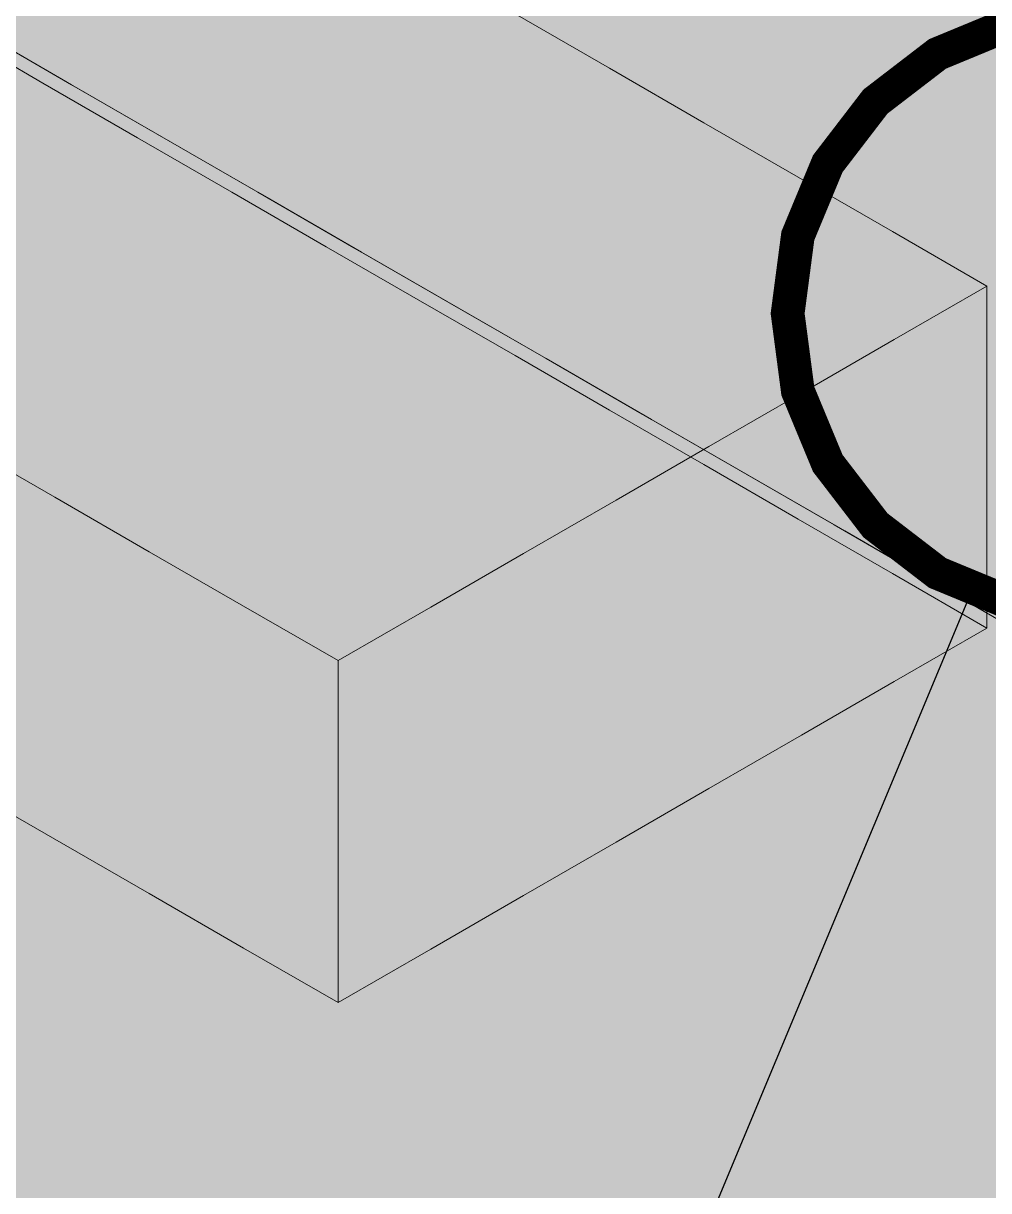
# Model space of a CAD drawing. Header units: metres. Extents: x 349021 to 349543, y 9281040 to 9281959.
# Drawn here: x 349202.9874 to 349203.1162, y 9281042.4316 to 9281042.5874 of the extents above; entities that cross this region are included whole.
import ezdxf

# ---------------------------------------------------------------- set-up
doc = ezdxf.new("R2010")
doc.units = ezdxf.units.M
doc.header["$LTSCALE"] = 0.25
doc.layers.add('ISO-3D', color=7, linetype='CONTINUOUS', lineweight=13)
doc.layers.add('ISO-3D-ARISTAS', color=250, linetype='CONTINUOUS', lineweight=13)
doc.layers.add('LLAMADAS-NUM', color=30, linetype='CONTINUOUS', lineweight=25, true_color=0xc05014)

msp = doc.modelspace()

# ---------------------------------------------------------------- linework, layer by layer
at = {"layer": 'ISO-3D', "true_color": 0x8e8d88}
for points in [[(349202.99302, 9281042.59362), (349203.00584, 9281042.58622), (349202.99302, 9281042.60759), (349203.00584, 9281042.60019)], [(349203.01866, 9281042.59279), (349203.03148, 9281042.58539), (349203.01866, 9281042.60675), (349203.03148, 9281042.59935)], [(349203.0443, 9281042.59195), (349203.05712, 9281042.58455), (349203.0443, 9281042.60592), (349203.05712, 9281042.59852)], [(349203.06994, 9281042.59111), (349203.08276, 9281042.58371), (349203.06994, 9281042.60508), (349203.08276, 9281042.59768)], [(349203.02779, 9281042.59182), (349203.04038, 9281042.58455), (349203.02779, 9281042.60323), (349203.04038, 9281042.59596)], [(349203.09558, 9281042.59028), (349203.1084, 9281042.58288), (349203.09558, 9281042.60424), (349203.1084, 9281042.59684)], [(349202.98999, 9281042.59081), (349203.00259, 9281042.58354), (349202.98999, 9281042.60223), (349203.00259, 9281042.59495)], [(349202.9802, 9281042.58706), (349202.99302, 9281042.57966), (349202.9802, 9281042.60103), (349202.99302, 9281042.59362)], [(349203.00584, 9281042.58622), (349203.01866, 9281042.57882), (349203.00584, 9281042.60019), (349203.01866, 9281042.59279)], [(349203.01519, 9281042.58768), (349203.02779, 9281042.58041), (349203.01519, 9281042.59909), (349203.02779, 9281042.59182)], [(349203.03148, 9281042.58539), (349203.0443, 9281042.57798), (349203.03148, 9281042.59935), (349203.0443, 9281042.59195)], [(349202.9774, 9281042.58667), (349202.98999, 9281042.5794), (349202.9774, 9281042.59809), (349202.98999, 9281042.59081)], [(349203.05712, 9281042.58455), (349203.06994, 9281042.57715), (349203.05712, 9281042.59852), (349203.06994, 9281042.59111)], [(349203.08276, 9281042.58371), (349203.09558, 9281042.57631), (349203.08276, 9281042.59768), (349203.09558, 9281042.59028)], [(349203.04038, 9281042.58455), (349203.05298, 9281042.57728), (349203.04038, 9281042.59596), (349203.05298, 9281042.58869)], [(349203.1084, 9281042.58288), (349203.12122, 9281042.57547), (349203.1084, 9281042.59684), (349203.12122, 9281042.58944)], [(349203.00259, 9281042.58354), (349203.01519, 9281042.57627), (349203.00259, 9281042.59495), (349203.01519, 9281042.58768)], [(349202.99302, 9281042.57966), (349203.00584, 9281042.57226), (349202.99302, 9281042.59362), (349203.00584, 9281042.58622)], [(349203.01866, 9281042.57882), (349203.03148, 9281042.57142), (349203.01866, 9281042.59279), (349203.03148, 9281042.58539)], [(349202.98999, 9281042.5794), (349203.00259, 9281042.57213), (349202.98999, 9281042.59081), (349203.00259, 9281042.58354)], [(349203.02779, 9281042.58041), (349203.04038, 9281042.57314), (349203.02779, 9281042.59182), (349203.04038, 9281042.58455)], [(349203.0443, 9281042.57798), (349203.05712, 9281042.57058), (349203.0443, 9281042.59195), (349203.05712, 9281042.58455)], [(349203.06994, 9281042.57715), (349203.08276, 9281042.56975), (349203.06994, 9281042.59111), (349203.08276, 9281042.58371)], [(349203.09558, 9281042.57631), (349203.1084, 9281042.56891), (349203.09558, 9281042.59028), (349203.1084, 9281042.58288)], [(349203.01519, 9281042.57627), (349203.02779, 9281042.569), (349203.01519, 9281042.58768), (349203.02779, 9281042.58041)], [(349203.05298, 9281042.57728), (349203.06558, 9281042.57), (349203.05298, 9281042.58869), (349203.06558, 9281042.58142)], [(349203.00584, 9281042.57226), (349203.01866, 9281042.56485), (349203.00584, 9281042.58622), (349203.01866, 9281042.57882)], [(349203.03148, 9281042.57142), (349203.0443, 9281042.56402), (349203.03148, 9281042.58539), (349203.0443, 9281042.57798)], [(349203.04038, 9281042.57314), (349203.05298, 9281042.56586), (349203.04038, 9281042.58455), (349203.05298, 9281042.57728)], [(349203.05712, 9281042.57058), (349203.06994, 9281042.56318), (349203.05712, 9281042.58455), (349203.06994, 9281042.57715)], [(349203.00259, 9281042.57213), (349203.01519, 9281042.56486), (349203.00259, 9281042.58354), (349203.01519, 9281042.57627)], [(349203.08276, 9281042.56975), (349203.09558, 9281042.56234), (349203.08276, 9281042.58371), (349203.09558, 9281042.57631)], [(349203.06558, 9281042.57), (349203.07817, 9281042.56273), (349203.06558, 9281042.58142), (349203.07817, 9281042.57414)], [(349203.1084, 9281042.56891), (349203.12122, 9281042.56151), (349203.1084, 9281042.58288), (349203.12122, 9281042.57547)], [(349203.02779, 9281042.569), (349203.04038, 9281042.56172), (349203.02779, 9281042.58041), (349203.04038, 9281042.57314)], [(349203.01866, 9281042.56485), (349203.03148, 9281042.55745), (349203.01866, 9281042.57882), (349203.03148, 9281042.57142)], [(349203.0443, 9281042.56402), (349203.05712, 9281042.55662), (349203.0443, 9281042.57798), (349203.05712, 9281042.57058)], [(349203.05298, 9281042.56586), (349203.06558, 9281042.55859), (349203.05298, 9281042.57728), (349203.06558, 9281042.57)], [(349203.06994, 9281042.56318), (349203.08276, 9281042.55578), (349203.06994, 9281042.57715), (349203.08276, 9281042.56975)], [(349203.01519, 9281042.56486), (349203.02779, 9281042.55758), (349203.01519, 9281042.57627), (349203.02779, 9281042.569)], [(349203.09558, 9281042.56234), (349203.1084, 9281042.55494), (349203.09558, 9281042.57631), (349203.1084, 9281042.56891)], [(349203.07817, 9281042.56273), (349203.09077, 9281042.55546), (349203.07817, 9281042.57414), (349203.09077, 9281042.56687)], [(349203.04038, 9281042.56172), (349203.05298, 9281042.55445), (349203.04038, 9281042.57314), (349203.05298, 9281042.56586)], [(349203.03148, 9281042.55745), (349203.0443, 9281042.55005), (349203.03148, 9281042.57142), (349203.0443, 9281042.56402)], [(349203.05712, 9281042.55662), (349203.06994, 9281042.54921), (349203.05712, 9281042.57058), (349203.06994, 9281042.56318)], [(349203.02779, 9281042.55758), (349203.04038, 9281042.55031), (349203.02779, 9281042.569), (349203.04038, 9281042.56172)], [(349203.06558, 9281042.55859), (349203.07817, 9281042.55132), (349203.06558, 9281042.57), (349203.07817, 9281042.56273)], [(349203.08276, 9281042.55578), (349203.09558, 9281042.54838), (349203.08276, 9281042.56975), (349203.09558, 9281042.56234)], [(349203.1084, 9281042.55494), (349203.12122, 9281042.54754), (349203.1084, 9281042.56891), (349203.12122, 9281042.56151)], [(349203.05298, 9281042.55445), (349203.06558, 9281042.54718), (349203.05298, 9281042.56586), (349203.06558, 9281042.55859)], [(349203.09077, 9281042.55546), (349203.10337, 9281042.54819), (349203.09077, 9281042.56687), (349203.10337, 9281042.5596)], [(349203.0443, 9281042.55005), (349203.05712, 9281042.54265), (349203.0443, 9281042.56402), (349203.05712, 9281042.55662)], [(349203.06994, 9281042.54921), (349203.08276, 9281042.54181), (349203.06994, 9281042.56318), (349203.08276, 9281042.55578)], [(349203.07817, 9281042.55132), (349203.09077, 9281042.54405), (349203.07817, 9281042.56273), (349203.09077, 9281042.55546)], [(349203.04038, 9281042.55031), (349203.05298, 9281042.54304), (349203.04038, 9281042.56172), (349203.05298, 9281042.55445)], [(349203.09558, 9281042.54838), (349203.1084, 9281042.54097), (349203.09558, 9281042.56234), (349203.1084, 9281042.55494)], [(349203.06558, 9281042.54718), (349203.07817, 9281042.53991), (349203.06558, 9281042.55859), (349203.07817, 9281042.55132)], [(349203.10337, 9281042.54819), (349203.11596, 9281042.54091), (349203.10337, 9281042.5596), (349203.11596, 9281042.55232)], [(349203.05712, 9281042.54265), (349203.06994, 9281042.53525), (349203.05712, 9281042.55662), (349203.06994, 9281042.54921)], [(349203.08276, 9281042.54181), (349203.09558, 9281042.53441), (349203.08276, 9281042.55578), (349203.09558, 9281042.54838)], [(349203.09077, 9281042.54405), (349203.10337, 9281042.53677), (349203.09077, 9281042.55546), (349203.10337, 9281042.54819)], [(349203.1084, 9281042.54097), (349203.12122, 9281042.53357), (349203.1084, 9281042.55494), (349203.12122, 9281042.54754)], [(349203.05298, 9281042.54304), (349203.06558, 9281042.53577), (349203.05298, 9281042.55445), (349203.06558, 9281042.54718)], [(349203.07817, 9281042.53991), (349203.09077, 9281042.53263), (349203.07817, 9281042.55132), (349203.09077, 9281042.54405)], [(349203.06994, 9281042.53525), (349203.08276, 9281042.52785), (349203.06994, 9281042.54921), (349203.08276, 9281042.54181)], [(349203.06558, 9281042.53577), (349203.07817, 9281042.52849), (349203.06558, 9281042.54718), (349203.07817, 9281042.53991)], [(349203.09558, 9281042.53441), (349203.1084, 9281042.52701), (349203.09558, 9281042.54838), (349203.1084, 9281042.54097)], [(349203.10337, 9281042.53677), (349203.11596, 9281042.5295), (349203.10337, 9281042.54819), (349203.11596, 9281042.54091)], [(349203.09077, 9281042.53263), (349203.10337, 9281042.52536), (349203.09077, 9281042.54405), (349203.10337, 9281042.53677)], [(349203.08276, 9281042.52785), (349203.09558, 9281042.52044), (349203.08276, 9281042.54181), (349203.09558, 9281042.53441)], [(349203.1084, 9281042.52701), (349203.12122, 9281042.51961), (349203.1084, 9281042.54097), (349203.12122, 9281042.53357)], [(349203.07817, 9281042.52849), (349203.09077, 9281042.52122), (349203.07817, 9281042.53991), (349203.09077, 9281042.53263)], [(349203.10337, 9281042.52536), (349203.11596, 9281042.51809), (349203.10337, 9281042.53677), (349203.11596, 9281042.5295)], [(349203.09558, 9281042.52044), (349203.1084, 9281042.51304), (349203.09558, 9281042.53441), (349203.1084, 9281042.52701)], [(349203.09077, 9281042.52122), (349203.10337, 9281042.51395), (349203.09077, 9281042.53263), (349203.10337, 9281042.52536)], [(349202.97897, 9281042.52), (349202.99157, 9281042.51273), (349202.97897, 9281042.53142), (349202.99157, 9281042.52414)], [(349203.1084, 9281042.51304), (349203.12122, 9281042.50564), (349203.1084, 9281042.52701), (349203.12122, 9281042.51961)], [(349203.10337, 9281042.51395), (349203.11596, 9281042.50667), (349203.10337, 9281042.52536), (349203.11596, 9281042.51809)], [(349202.99157, 9281042.51273), (349203.00417, 9281042.50546), (349202.99157, 9281042.52414), (349203.00417, 9281042.51687)], [(349202.97897, 9281042.50859), (349202.99157, 9281042.50132), (349202.97897, 9281042.52), (349202.99157, 9281042.51273)], [(349203.00417, 9281042.50546), (349203.01676, 9281042.49819), (349203.00417, 9281042.51687), (349203.01676, 9281042.5096)], [(349202.99157, 9281042.50132), (349203.00417, 9281042.49405), (349202.99157, 9281042.51273), (349203.00417, 9281042.50546)], [(349202.97897, 9281042.49718), (349202.99157, 9281042.48991), (349202.97897, 9281042.50859), (349202.99157, 9281042.50132)], [(349203.01676, 9281042.49819), (349203.02936, 9281042.49091), (349203.01676, 9281042.5096), (349203.02936, 9281042.50233)], [(349203.00417, 9281042.49405), (349203.01676, 9281042.48677), (349203.00417, 9281042.50546), (349203.01676, 9281042.49819)], [(349202.99157, 9281042.48991), (349203.00417, 9281042.48263), (349202.99157, 9281042.50132), (349203.00417, 9281042.49405)], [(349203.01676, 9281042.48677), (349203.02936, 9281042.4795), (349203.01676, 9281042.49819), (349203.02936, 9281042.49091)], [(349202.97897, 9281042.48577), (349202.99157, 9281042.47849), (349202.97897, 9281042.49718), (349202.99157, 9281042.48991)], [(349203.00417, 9281042.48263), (349203.01676, 9281042.47536), (349203.00417, 9281042.49405), (349203.01676, 9281042.48677)], [(349202.99157, 9281042.47849), (349203.00417, 9281042.47122), (349202.99157, 9281042.48991), (349203.00417, 9281042.48263)], [(349203.01676, 9281042.47536), (349203.02936, 9281042.46809), (349203.01676, 9281042.48677), (349203.02936, 9281042.4795)], [(349203.00417, 9281042.47122), (349203.01676, 9281042.46395), (349203.00417, 9281042.48263), (349203.01676, 9281042.47536)], [(349203.01676, 9281042.46395), (349203.02936, 9281042.45667), (349203.01676, 9281042.47536), (349203.02936, 9281042.46809)]]:
    msp.add_solid(points, dxfattribs=at)
at = {"layer": 'ISO-3D', "true_color": 0x9e9c96}
for points in [[(349203.06489, 9281042.59556), (349203.07748, 9281042.58829), (349203.05298, 9281042.58869), (349203.06558, 9281042.58142)], [(349203.08939, 9281042.59517), (349203.10199, 9281042.58789), (349203.07748, 9281042.58829), (349203.09008, 9281042.58102)], [(349203.1139, 9281042.59477), (349203.12649, 9281042.5875), (349203.10199, 9281042.58789), (349203.11458, 9281042.58062)], [(349203.07748, 9281042.58829), (349203.09008, 9281042.58102), (349203.06558, 9281042.58142), (349203.07817, 9281042.57414)], [(349203.10199, 9281042.58789), (349203.11458, 9281042.58062), (349203.09008, 9281042.58102), (349203.10268, 9281042.57375)], [(349202.9774, 9281042.58667), (349202.98999, 9281042.5794), (349202.96503, 9281042.57953), (349202.97762, 9281042.57226)], [(349202.9809, 9281042.58666), (349202.99379, 9281042.57921), (349202.96836, 9281042.57942), (349202.98125, 9281042.57197)], [(349203.12649, 9281042.5875), (349203.13909, 9281042.58022), (349203.11458, 9281042.58062), (349203.12718, 9281042.57335)], [(349203.09008, 9281042.58102), (349203.10268, 9281042.57375), (349203.07817, 9281042.57414), (349203.09077, 9281042.56687)], [(349203.11458, 9281042.58062), (349203.12718, 9281042.57335), (349203.10268, 9281042.57375), (349203.11527, 9281042.56647)], [(349202.98999, 9281042.5794), (349203.00259, 9281042.57213), (349202.97762, 9281042.57226), (349202.99022, 9281042.56499)], [(349202.99379, 9281042.57921), (349203.00669, 9281042.57176), (349202.98125, 9281042.57197), (349202.99415, 9281042.56452)], [(349203.10268, 9281042.57375), (349203.11527, 9281042.56647), (349203.09077, 9281042.56687), (349203.10337, 9281042.5596)], [(349202.97762, 9281042.57226), (349202.99022, 9281042.56499), (349202.96525, 9281042.56512), (349202.97785, 9281042.55784)], [(349203.00259, 9281042.57213), (349203.01519, 9281042.56486), (349202.99022, 9281042.56499), (349203.00282, 9281042.55771)], [(349203.12718, 9281042.57335), (349203.13978, 9281042.56607), (349203.11527, 9281042.56647), (349203.12787, 9281042.5592)], [(349202.98125, 9281042.57197), (349202.99415, 9281042.56452), (349202.96871, 9281042.56473), (349202.98161, 9281042.55728)], [(349203.00669, 9281042.57176), (349203.01959, 9281042.56432), (349202.99415, 9281042.56452), (349203.00705, 9281042.55708)], [(349203.11527, 9281042.56647), (349203.12787, 9281042.5592), (349203.10337, 9281042.5596), (349203.11596, 9281042.55232)], [(349202.99022, 9281042.56499), (349203.00282, 9281042.55771), (349202.97785, 9281042.55784), (349202.99044, 9281042.55057)], [(349202.99415, 9281042.56452), (349203.00705, 9281042.55708), (349202.98161, 9281042.55728), (349202.99451, 9281042.54984)], [(349203.01519, 9281042.56486), (349203.02779, 9281042.55758), (349203.00282, 9281042.55771), (349203.01541, 9281042.55044)], [(349203.01959, 9281042.56432), (349203.03249, 9281042.55687), (349203.00705, 9281042.55708), (349203.01995, 9281042.54963)], [(349203.12787, 9281042.5592), (349203.14068, 9281042.5518), (349203.11596, 9281042.55232), (349203.12877, 9281042.54493)], [(349202.97785, 9281042.55784), (349202.99044, 9281042.55057), (349202.96548, 9281042.5507), (349202.97807, 9281042.54343)], [(349202.98161, 9281042.55728), (349202.99451, 9281042.54984), (349202.96907, 9281042.55004), (349202.98197, 9281042.5426)], [(349203.00282, 9281042.55771), (349203.01541, 9281042.55044), (349202.99044, 9281042.55057), (349203.00304, 9281042.5433)], [(349203.00705, 9281042.55708), (349203.01995, 9281042.54963), (349202.99451, 9281042.54984), (349203.00741, 9281042.54239)], [(349203.02779, 9281042.55758), (349203.04038, 9281042.55031), (349203.01541, 9281042.55044), (349203.02801, 9281042.54317)], [(349203.03249, 9281042.55687), (349203.04538, 9281042.54942), (349203.01995, 9281042.54963), (349203.03284, 9281042.54218)], [(349203.11596, 9281042.55232), (349203.12877, 9281042.54493), (349203.10359, 9281042.54518), (349203.1164, 9281042.53779)], [(349202.99044, 9281042.55057), (349203.00304, 9281042.5433), (349202.97807, 9281042.54343), (349202.99067, 9281042.53616)], [(349203.01541, 9281042.55044), (349203.02801, 9281042.54317), (349203.00304, 9281042.5433), (349203.01564, 9281042.53603)], [(349203.04038, 9281042.55031), (349203.05298, 9281042.54304), (349203.02801, 9281042.54317), (349203.04061, 9281042.5359)], [(349202.99451, 9281042.54984), (349203.00741, 9281042.54239), (349202.98197, 9281042.5426), (349202.99487, 9281042.53515)], [(349203.01995, 9281042.54963), (349203.03284, 9281042.54218), (349203.00741, 9281042.54239), (349203.0203, 9281042.53494)], [(349203.04538, 9281042.54942), (349203.05828, 9281042.54198), (349203.03284, 9281042.54218), (349203.04574, 9281042.53474)], [(349203.10359, 9281042.54518), (349203.1164, 9281042.53779), (349203.09122, 9281042.53804), (349203.10403, 9281042.53064)], [(349202.97807, 9281042.54343), (349202.99067, 9281042.53616), (349202.9657, 9281042.53629), (349202.9783, 9281042.52901)], [(349202.98197, 9281042.5426), (349202.99487, 9281042.53515), (349202.96943, 9281042.53536), (349202.98233, 9281042.52791)], [(349203.00304, 9281042.5433), (349203.01564, 9281042.53603), (349202.99067, 9281042.53616), (349203.00327, 9281042.52888)], [(349203.02801, 9281042.54317), (349203.04061, 9281042.5359), (349203.01564, 9281042.53603), (349203.02823, 9281042.52875)], [(349203.05298, 9281042.54304), (349203.06558, 9281042.53577), (349203.04061, 9281042.5359), (349203.0532, 9281042.52862)], [(349203.00741, 9281042.54239), (349203.0203, 9281042.53494), (349202.99487, 9281042.53515), (349203.00776, 9281042.5277)], [(349203.03284, 9281042.54218), (349203.04574, 9281042.53474), (349203.0203, 9281042.53494), (349203.0332, 9281042.5275)], [(349203.05828, 9281042.54198), (349203.07118, 9281042.53453), (349203.04574, 9281042.53474), (349203.05864, 9281042.52729)], [(349203.09122, 9281042.53804), (349203.10403, 9281042.53064), (349203.07885, 9281042.5309), (349203.09166, 9281042.5235)], [(349203.1164, 9281042.53779), (349203.12921, 9281042.53039), (349203.10403, 9281042.53064), (349203.11684, 9281042.52325)], [(349202.99067, 9281042.53616), (349203.00327, 9281042.52888), (349202.9783, 9281042.52901), (349202.99089, 9281042.52174)], [(349202.99487, 9281042.53515), (349203.00776, 9281042.5277), (349202.98233, 9281042.52791), (349202.99522, 9281042.52046)], [(349203.01564, 9281042.53603), (349203.02823, 9281042.52875), (349203.00327, 9281042.52888), (349203.01586, 9281042.52161)], [(349203.0203, 9281042.53494), (349203.0332, 9281042.5275), (349203.00776, 9281042.5277), (349203.02066, 9281042.52026)], [(349203.04061, 9281042.5359), (349203.0532, 9281042.52862), (349203.02823, 9281042.52875), (349203.04083, 9281042.52148)], [(349203.04574, 9281042.53474), (349203.05864, 9281042.52729), (349203.0332, 9281042.5275), (349203.0461, 9281042.52005)], [(349203.06558, 9281042.53577), (349203.07817, 9281042.52849), (349203.0532, 9281042.52862), (349203.0658, 9281042.52135)], [(349203.07118, 9281042.53453), (349203.08408, 9281042.52708), (349203.05864, 9281042.52729), (349203.07154, 9281042.51984)], [(349202.97897, 9281042.53142), (349202.99157, 9281042.52414), (349202.96701, 9281042.52451), (349202.9796, 9281042.51723)], [(349203.07885, 9281042.5309), (349203.09166, 9281042.5235), (349203.06648, 9281042.52375), (349203.07929, 9281042.51636)], [(349203.10403, 9281042.53064), (349203.11684, 9281042.52325), (349203.09166, 9281042.5235), (349203.10447, 9281042.5161)], [(349202.9783, 9281042.52901), (349202.99089, 9281042.52174), (349202.96593, 9281042.52187), (349202.97852, 9281042.5146)], [(349203.00327, 9281042.52888), (349203.01586, 9281042.52161), (349202.99089, 9281042.52174), (349203.00349, 9281042.51447)], [(349203.02823, 9281042.52875), (349203.04083, 9281042.52148), (349203.01586, 9281042.52161), (349203.02846, 9281042.51434)], [(349203.0532, 9281042.52862), (349203.0658, 9281042.52135), (349203.04083, 9281042.52148), (349203.05343, 9281042.51421)], [(349203.07817, 9281042.52849), (349203.09077, 9281042.52122), (349203.0658, 9281042.52135), (349203.0784, 9281042.51408)], [(349202.98233, 9281042.52791), (349202.99522, 9281042.52046), (349202.96979, 9281042.52067), (349202.98268, 9281042.51322)], [(349203.00776, 9281042.5277), (349203.02066, 9281042.52026), (349202.99522, 9281042.52046), (349203.00812, 9281042.51302)], [(349203.0332, 9281042.5275), (349203.0461, 9281042.52005), (349203.02066, 9281042.52026), (349203.03356, 9281042.51281)], [(349203.05864, 9281042.52729), (349203.07154, 9281042.51984), (349203.0461, 9281042.52005), (349203.059, 9281042.5126)], [(349203.08408, 9281042.52708), (349203.09698, 9281042.51964), (349203.07154, 9281042.51984), (349203.08444, 9281042.5124)], [(349202.99157, 9281042.52414), (349203.00417, 9281042.51687), (349202.9796, 9281042.51723), (349202.9922, 9281042.50996)], [(349203.06648, 9281042.52375), (349203.07929, 9281042.51636), (349203.0541, 9281042.51661), (349203.06691, 9281042.50921)], [(349203.09166, 9281042.5235), (349203.10447, 9281042.5161), (349203.07929, 9281042.51636), (349203.0921, 9281042.50896)], [(349203.11684, 9281042.52325), (349203.12965, 9281042.51585), (349203.10447, 9281042.5161), (349203.11728, 9281042.50871)], [(349202.99089, 9281042.52174), (349203.00349, 9281042.51447), (349202.97852, 9281042.5146), (349202.99112, 9281042.50732)], [(349203.01586, 9281042.52161), (349203.02846, 9281042.51434), (349203.00349, 9281042.51447), (349203.01609, 9281042.50719)], [(349203.04083, 9281042.52148), (349203.05343, 9281042.51421), (349203.02846, 9281042.51434), (349203.04106, 9281042.50706)], [(349203.0658, 9281042.52135), (349203.0784, 9281042.51408), (349203.05343, 9281042.51421), (349203.06603, 9281042.50693)], [(349203.09077, 9281042.52122), (349203.10337, 9281042.51395), (349203.0784, 9281042.51408), (349203.09099, 9281042.5068)], [(349202.99522, 9281042.52046), (349203.00812, 9281042.51302), (349202.98268, 9281042.51322), (349202.99558, 9281042.50578)], [(349203.02066, 9281042.52026), (349203.03356, 9281042.51281), (349203.00812, 9281042.51302), (349203.02102, 9281042.50557)], [(349203.0461, 9281042.52005), (349203.059, 9281042.5126), (349203.03356, 9281042.51281), (349203.04646, 9281042.50536)], [(349203.07154, 9281042.51984), (349203.08444, 9281042.5124), (349203.059, 9281042.5126), (349203.0719, 9281042.50516)], [(349203.09698, 9281042.51964), (349203.10987, 9281042.51219), (349203.08444, 9281042.5124), (349203.09733, 9281042.50495)], [(349202.9796, 9281042.51723), (349202.9922, 9281042.50996), (349202.96764, 9281042.51032), (349202.98023, 9281042.50305)], [(349203.00417, 9281042.51687), (349203.01676, 9281042.5096), (349202.9922, 9281042.50996), (349203.0048, 9281042.50269)], [(349203.0541, 9281042.51661), (349203.06691, 9281042.50921), (349203.04173, 9281042.50947), (349203.05454, 9281042.50207)], [(349203.07929, 9281042.51636), (349203.0921, 9281042.50896), (349203.06691, 9281042.50921), (349203.07973, 9281042.50182)], [(349203.10447, 9281042.5161), (349203.11728, 9281042.50871), (349203.0921, 9281042.50896), (349203.10491, 9281042.50156)], [(349202.97852, 9281042.5146), (349202.99112, 9281042.50732), (349202.96615, 9281042.50745), (349202.97875, 9281042.50018)], [(349203.00349, 9281042.51447), (349203.01609, 9281042.50719), (349202.99112, 9281042.50732), (349203.00372, 9281042.50005)], [(349202.98268, 9281042.51322), (349202.99558, 9281042.50578), (349202.97014, 9281042.50598), (349202.98304, 9281042.49854)], [(349203.00812, 9281042.51302), (349203.02102, 9281042.50557), (349202.99558, 9281042.50578), (349203.00848, 9281042.49833)], [(349203.02846, 9281042.51434), (349203.04106, 9281042.50706), (349203.01609, 9281042.50719), (349203.02868, 9281042.49992)], [(349203.05343, 9281042.51421), (349203.06603, 9281042.50693), (349203.04106, 9281042.50706), (349203.05365, 9281042.49979)], [(349203.0784, 9281042.51408), (349203.09099, 9281042.5068), (349203.06603, 9281042.50693), (349203.07862, 9281042.49966)], [(349203.10337, 9281042.51395), (349203.11596, 9281042.50667), (349203.09099, 9281042.5068), (349203.10359, 9281042.49953)], [(349203.03356, 9281042.51281), (349203.04646, 9281042.50536), (349203.02102, 9281042.50557), (349203.03392, 9281042.49812)], [(349203.059, 9281042.5126), (349203.0719, 9281042.50516), (349203.04646, 9281042.50536), (349203.05936, 9281042.49792)], [(349203.08444, 9281042.5124), (349203.09733, 9281042.50495), (349203.0719, 9281042.50516), (349203.08479, 9281042.49771)], [(349203.10987, 9281042.51219), (349203.12277, 9281042.50474), (349203.09733, 9281042.50495), (349203.11023, 9281042.4975)], [(349202.9922, 9281042.50996), (349203.0048, 9281042.50269), (349202.98023, 9281042.50305), (349202.99283, 9281042.49578)], [(349203.01676, 9281042.5096), (349203.02936, 9281042.50233), (349203.0048, 9281042.50269), (349203.01739, 9281042.49542)], [(349203.04173, 9281042.50947), (349203.05454, 9281042.50207), (349203.02936, 9281042.50233), (349203.04217, 9281042.49493)], [(349203.06691, 9281042.50921), (349203.07973, 9281042.50182), (349203.05454, 9281042.50207), (349203.06735, 9281042.49467)], [(349203.0921, 9281042.50896), (349203.10491, 9281042.50156), (349203.07973, 9281042.50182), (349203.09254, 9281042.49442)], [(349203.11728, 9281042.50871), (349203.13009, 9281042.50131), (349203.10491, 9281042.50156), (349203.11772, 9281042.49417)], [(349202.99112, 9281042.50732), (349203.00372, 9281042.50005), (349202.97875, 9281042.50018), (349202.99134, 9281042.49291)], [(349203.01609, 9281042.50719), (349203.02868, 9281042.49992), (349203.00372, 9281042.50005), (349203.01631, 9281042.49278)], [(349203.04106, 9281042.50706), (349203.05365, 9281042.49979), (349203.02868, 9281042.49992), (349203.04128, 9281042.49265)], [(349203.06603, 9281042.50693), (349203.07862, 9281042.49966), (349203.05365, 9281042.49979), (349203.06625, 9281042.49252)], [(349203.09099, 9281042.5068), (349203.10359, 9281042.49953), (349203.07862, 9281042.49966), (349203.09122, 9281042.49239)], [(349202.99558, 9281042.50578), (349203.00848, 9281042.49833), (349202.98304, 9281042.49854), (349202.99594, 9281042.49109)], [(349203.02102, 9281042.50557), (349203.03392, 9281042.49812), (349203.00848, 9281042.49833), (349203.02138, 9281042.49088)], [(349203.04646, 9281042.50536), (349203.05936, 9281042.49792), (349203.03392, 9281042.49812), (349203.04682, 9281042.49068)], [(349203.0719, 9281042.50516), (349203.08479, 9281042.49771), (349203.05936, 9281042.49792), (349203.07225, 9281042.49047)], [(349203.09733, 9281042.50495), (349203.11023, 9281042.4975), (349203.08479, 9281042.49771), (349203.09769, 9281042.49026)], [(349203.12277, 9281042.50474), (349203.13567, 9281042.4973), (349203.11023, 9281042.4975), (349203.12313, 9281042.49006)], [(349202.98023, 9281042.50305), (349202.99283, 9281042.49578), (349202.96827, 9281042.49614), (349202.98086, 9281042.48887)], [(349203.0048, 9281042.50269), (349203.01739, 9281042.49542), (349202.99283, 9281042.49578), (349203.00543, 9281042.48851)], [(349203.02936, 9281042.50233), (349203.04217, 9281042.49493), (349203.01739, 9281042.49542), (349203.0302, 9281042.48802)], [(349203.05454, 9281042.50207), (349203.06735, 9281042.49467), (349203.04217, 9281042.49493), (349203.05498, 9281042.48753)], [(349203.07973, 9281042.50182), (349203.09254, 9281042.49442), (349203.06735, 9281042.49467), (349203.08017, 9281042.48728)], [(349203.10491, 9281042.50156), (349203.11772, 9281042.49417), (349203.09254, 9281042.49442), (349203.10535, 9281042.48702)], [(349202.97875, 9281042.50018), (349202.99134, 9281042.49291), (349202.96638, 9281042.49304), (349202.97897, 9281042.48577)], [(349203.00372, 9281042.50005), (349203.01631, 9281042.49278), (349202.99134, 9281042.49291), (349203.00394, 9281042.48564)], [(349203.02868, 9281042.49992), (349203.04128, 9281042.49265), (349203.01631, 9281042.49278), (349203.02891, 9281042.48551)], [(349203.05365, 9281042.49979), (349203.06625, 9281042.49252), (349203.04128, 9281042.49265), (349203.05388, 9281042.48538)], [(349203.07862, 9281042.49966), (349203.09122, 9281042.49239), (349203.06625, 9281042.49252), (349203.07885, 9281042.48525)], [(349202.98304, 9281042.49854), (349202.99594, 9281042.49109), (349202.9705, 9281042.4913), (349202.9834, 9281042.48385)], [(349203.00848, 9281042.49833), (349203.02138, 9281042.49088), (349202.99594, 9281042.49109), (349203.00884, 9281042.48364)], [(349203.03392, 9281042.49812), (349203.04682, 9281042.49068), (349203.02138, 9281042.49088), (349203.03428, 9281042.48344)], [(349203.05936, 9281042.49792), (349203.07225, 9281042.49047), (349203.04682, 9281042.49068), (349203.05971, 9281042.48323)], [(349203.08479, 9281042.49771), (349203.09769, 9281042.49026), (349203.07225, 9281042.49047), (349203.08515, 9281042.48302)], [(349203.11023, 9281042.4975), (349203.12313, 9281042.49006), (349203.09769, 9281042.49026), (349203.11059, 9281042.48282)], [(349202.99283, 9281042.49578), (349203.00543, 9281042.48851), (349202.98086, 9281042.48887), (349202.99346, 9281042.4816)], [(349203.01739, 9281042.49542), (349203.0302, 9281042.48802), (349203.00543, 9281042.48851), (349203.01824, 9281042.48111)], [(349203.04217, 9281042.49493), (349203.05498, 9281042.48753), (349203.0302, 9281042.48802), (349203.04302, 9281042.48062)], [(349203.06735, 9281042.49467), (349203.08017, 9281042.48728), (349203.05498, 9281042.48753), (349203.06779, 9281042.48013)], [(349203.09254, 9281042.49442), (349203.10535, 9281042.48702), (349203.08017, 9281042.48728), (349203.09298, 9281042.47988)], [(349203.11772, 9281042.49417), (349203.13053, 9281042.48677), (349203.10535, 9281042.48702), (349203.11816, 9281042.47963)], [(349202.99134, 9281042.49291), (349203.00394, 9281042.48564), (349202.97897, 9281042.48577), (349202.99157, 9281042.47849)], [(349203.01631, 9281042.49278), (349203.02891, 9281042.48551), (349203.00394, 9281042.48564), (349203.01654, 9281042.47836)], [(349203.04128, 9281042.49265), (349203.05388, 9281042.48538), (349203.02891, 9281042.48551), (349203.04151, 9281042.47823)], [(349202.99594, 9281042.49109), (349203.00884, 9281042.48364), (349202.9834, 9281042.48385), (349202.9963, 9281042.4764)], [(349203.06625, 9281042.49252), (349203.07885, 9281042.48525), (349203.05388, 9281042.48538), (349203.06648, 9281042.4781)], [(349203.02138, 9281042.49088), (349203.03428, 9281042.48344), (349203.00884, 9281042.48364), (349203.02174, 9281042.4762)], [(349203.04682, 9281042.49068), (349203.05971, 9281042.48323), (349203.03428, 9281042.48344), (349203.04717, 9281042.47599)], [(349203.07225, 9281042.49047), (349203.08515, 9281042.48302), (349203.05971, 9281042.48323), (349203.07261, 9281042.47578)], [(349203.09769, 9281042.49026), (349203.11059, 9281042.48282), (349203.08515, 9281042.48302), (349203.09805, 9281042.47558)], [(349203.12313, 9281042.49006), (349203.13603, 9281042.48261), (349203.11059, 9281042.48282), (349203.12349, 9281042.47537)], [(349202.98086, 9281042.48887), (349202.99346, 9281042.4816), (349202.9689, 9281042.48196), (349202.98149, 9281042.47469)], [(349203.00543, 9281042.48851), (349203.01824, 9281042.48111), (349202.99346, 9281042.4816), (349203.00627, 9281042.4742)], [(349203.0302, 9281042.48802), (349203.04302, 9281042.48062), (349203.01824, 9281042.48111), (349203.03105, 9281042.47371)], [(349203.05498, 9281042.48753), (349203.06779, 9281042.48013), (349203.04302, 9281042.48062), (349203.05583, 9281042.47323)], [(349203.08017, 9281042.48728), (349203.09298, 9281042.47988), (349203.06779, 9281042.48013), (349203.08061, 9281042.47274)], [(349203.10535, 9281042.48702), (349203.11816, 9281042.47963), (349203.09298, 9281042.47988), (349203.10579, 9281042.47248)], [(349203.00394, 9281042.48564), (349203.01654, 9281042.47836), (349202.99157, 9281042.47849), (349203.00417, 9281042.47122)], [(349203.02891, 9281042.48551), (349203.04151, 9281042.47823), (349203.01654, 9281042.47836), (349203.02913, 9281042.47109)], [(349203.05388, 9281042.48538), (349203.06648, 9281042.4781), (349203.04151, 9281042.47823), (349203.0541, 9281042.47096)], [(349202.9834, 9281042.48385), (349202.9963, 9281042.4764), (349202.97086, 9281042.47661), (349202.98376, 9281042.46916)], [(349203.00884, 9281042.48364), (349203.02174, 9281042.4762), (349202.9963, 9281042.4764), (349203.0092, 9281042.46896)], [(349203.03428, 9281042.48344), (349203.04717, 9281042.47599), (349203.02174, 9281042.4762), (349203.03463, 9281042.46875)], [(349203.05971, 9281042.48323), (349203.07261, 9281042.47578), (349203.04717, 9281042.47599), (349203.06007, 9281042.46854)], [(349203.08515, 9281042.48302), (349203.09805, 9281042.47558), (349203.07261, 9281042.47578), (349203.08551, 9281042.46834)], [(349203.11059, 9281042.48282), (349203.12349, 9281042.47537), (349203.09805, 9281042.47558), (349203.11095, 9281042.46813)], [(349202.99346, 9281042.4816), (349203.00627, 9281042.4742), (349202.98149, 9281042.47469), (349202.9943, 9281042.46729)], [(349203.01824, 9281042.48111), (349203.03105, 9281042.47371), (349203.00627, 9281042.4742), (349203.01908, 9281042.4668)], [(349203.04302, 9281042.48062), (349203.05583, 9281042.47323), (349203.03105, 9281042.47371), (349203.04386, 9281042.46632)], [(349203.06779, 9281042.48013), (349203.08061, 9281042.47274), (349203.05583, 9281042.47323), (349203.06864, 9281042.46583)], [(349203.09298, 9281042.47988), (349203.10579, 9281042.47248), (349203.08061, 9281042.47274), (349203.09342, 9281042.46534)], [(349203.11816, 9281042.47963), (349203.13097, 9281042.47223), (349203.10579, 9281042.47248), (349203.1186, 9281042.46509)], [(349203.01654, 9281042.47836), (349203.02913, 9281042.47109), (349203.00417, 9281042.47122), (349203.01676, 9281042.46395)], [(349203.04151, 9281042.47823), (349203.0541, 9281042.47096), (349203.02913, 9281042.47109), (349203.04173, 9281042.46382)], [(349202.9963, 9281042.4764), (349203.0092, 9281042.46896), (349202.98376, 9281042.46916), (349202.99665, 9281042.46172)], [(349203.02174, 9281042.4762), (349203.03463, 9281042.46875), (349203.0092, 9281042.46896), (349203.02209, 9281042.46151)], [(349203.04717, 9281042.47599), (349203.06007, 9281042.46854), (349203.03463, 9281042.46875), (349203.04753, 9281042.4613)], [(349203.07261, 9281042.47578), (349203.08551, 9281042.46834), (349203.06007, 9281042.46854), (349203.07297, 9281042.4611)], [(349203.09805, 9281042.47558), (349203.11095, 9281042.46813), (349203.08551, 9281042.46834), (349203.09841, 9281042.46089)], [(349202.98149, 9281042.47469), (349202.9943, 9281042.46729), (349202.96953, 9281042.46778), (349202.98234, 9281042.46038)], [(349203.00627, 9281042.4742), (349203.01908, 9281042.4668), (349202.9943, 9281042.46729), (349203.00711, 9281042.4599)], [(349203.12349, 9281042.47537), (349203.13638, 9281042.46792), (349203.11095, 9281042.46813), (349203.12384, 9281042.46068)], [(349203.03105, 9281042.47371), (349203.04386, 9281042.46632), (349203.01908, 9281042.4668), (349203.03189, 9281042.45941)], [(349203.05583, 9281042.47323), (349203.06864, 9281042.46583), (349203.04386, 9281042.46632), (349203.05667, 9281042.45892)], [(349203.08061, 9281042.47274), (349203.09342, 9281042.46534), (349203.06864, 9281042.46583), (349203.08145, 9281042.45843)], [(349203.10579, 9281042.47248), (349203.1186, 9281042.46509), (349203.09342, 9281042.46534), (349203.10623, 9281042.45795)], [(349203.02913, 9281042.47109), (349203.04173, 9281042.46382), (349203.01676, 9281042.46395), (349203.02936, 9281042.45667)], [(349202.98376, 9281042.46916), (349202.99665, 9281042.46172), (349202.97122, 9281042.46192), (349202.98411, 9281042.45448)], [(349203.0092, 9281042.46896), (349203.02209, 9281042.46151), (349202.99665, 9281042.46172), (349203.00955, 9281042.45427)], [(349203.03463, 9281042.46875), (349203.04753, 9281042.4613), (349203.02209, 9281042.46151), (349203.03499, 9281042.45406)], [(349203.06007, 9281042.46854), (349203.07297, 9281042.4611), (349203.04753, 9281042.4613), (349203.06043, 9281042.45386)], [(349203.08551, 9281042.46834), (349203.09841, 9281042.46089), (349203.07297, 9281042.4611), (349203.08587, 9281042.45365)], [(349203.11095, 9281042.46813), (349203.12384, 9281042.46068), (349203.09841, 9281042.46089), (349203.1113, 9281042.45344)], [(349202.9943, 9281042.46729), (349203.00711, 9281042.4599), (349202.98234, 9281042.46038), (349202.99515, 9281042.45299)], [(349203.01908, 9281042.4668), (349203.03189, 9281042.45941), (349203.00711, 9281042.4599), (349203.01993, 9281042.4525)], [(349203.04386, 9281042.46632), (349203.05667, 9281042.45892), (349203.03189, 9281042.45941), (349203.0447, 9281042.45201)], [(349203.06864, 9281042.46583), (349203.08145, 9281042.45843), (349203.05667, 9281042.45892), (349203.06948, 9281042.45152)], [(349203.09342, 9281042.46534), (349203.10623, 9281042.45795), (349203.08145, 9281042.45843), (349203.09426, 9281042.45104)], [(349203.1186, 9281042.46509), (349203.13141, 9281042.45769), (349203.10623, 9281042.45795), (349203.11904, 9281042.45055)], [(349202.99665, 9281042.46172), (349203.00955, 9281042.45427), (349202.98411, 9281042.45448), (349202.99701, 9281042.44703)], [(349203.02209, 9281042.46151), (349203.03499, 9281042.45406), (349203.00955, 9281042.45427), (349203.02245, 9281042.44682)], [(349202.98234, 9281042.46038), (349202.99515, 9281042.45299), (349202.97037, 9281042.45347), (349202.98318, 9281042.44608)], [(349203.00711, 9281042.4599), (349203.01993, 9281042.4525), (349202.99515, 9281042.45299), (349203.00796, 9281042.44559)], [(349203.04753, 9281042.4613), (349203.06043, 9281042.45386), (349203.03499, 9281042.45406), (349203.04789, 9281042.44662)], [(349203.07297, 9281042.4611), (349203.08587, 9281042.45365), (349203.06043, 9281042.45386), (349203.07333, 9281042.44641)], [(349203.09841, 9281042.46089), (349203.1113, 9281042.45344), (349203.08587, 9281042.45365), (349203.09876, 9281042.4462)], [(349203.12384, 9281042.46068), (349203.13674, 9281042.45324), (349203.1113, 9281042.45344), (349203.1242, 9281042.446)], [(349203.03189, 9281042.45941), (349203.0447, 9281042.45201), (349203.01993, 9281042.4525), (349203.03274, 9281042.4451)], [(349203.05667, 9281042.45892), (349203.06948, 9281042.45152), (349203.0447, 9281042.45201), (349203.05752, 9281042.44461)], [(349203.08145, 9281042.45843), (349203.09426, 9281042.45104), (349203.06948, 9281042.45152), (349203.08229, 9281042.44413)], [(349203.10623, 9281042.45795), (349203.11904, 9281042.45055), (349203.09426, 9281042.45104), (349203.10707, 9281042.44364)], [(349202.98411, 9281042.45448), (349202.99701, 9281042.44703), (349202.97157, 9281042.44724), (349202.98447, 9281042.43979)], [(349203.00955, 9281042.45427), (349203.02245, 9281042.44682), (349202.99701, 9281042.44703), (349203.00991, 9281042.43958)], [(349203.03499, 9281042.45406), (349203.04789, 9281042.44662), (349203.02245, 9281042.44682), (349203.03535, 9281042.43938)], [(349203.06043, 9281042.45386), (349203.07333, 9281042.44641), (349203.04789, 9281042.44662), (349203.06079, 9281042.43917)], [(349203.08587, 9281042.45365), (349203.09876, 9281042.4462), (349203.07333, 9281042.44641), (349203.08622, 9281042.43896)], [(349202.99515, 9281042.45299), (349203.00796, 9281042.44559), (349202.98318, 9281042.44608), (349202.99599, 9281042.43868)], [(349203.01993, 9281042.4525), (349203.03274, 9281042.4451), (349203.00796, 9281042.44559), (349203.02077, 9281042.43819)], [(349203.1113, 9281042.45344), (349203.1242, 9281042.446), (349203.09876, 9281042.4462), (349203.11166, 9281042.43876)], [(349203.0447, 9281042.45201), (349203.05752, 9281042.44461), (349203.03274, 9281042.4451), (349203.04555, 9281042.43771)], [(349203.06948, 9281042.45152), (349203.08229, 9281042.44413), (349203.05752, 9281042.44461), (349203.07033, 9281042.43722)], [(349203.09426, 9281042.45104), (349203.10707, 9281042.44364), (349203.08229, 9281042.44413), (349203.09511, 9281042.43673)], [(349203.11904, 9281042.45055), (349203.13185, 9281042.44315), (349203.10707, 9281042.44364), (349203.11988, 9281042.43624)], [(349202.98318, 9281042.44608), (349202.99599, 9281042.43868), (349202.97121, 9281042.43917), (349202.98403, 9281042.43177)], [(349202.99701, 9281042.44703), (349203.00991, 9281042.43958), (349202.98447, 9281042.43979), (349202.99737, 9281042.43234)], [(349203.02245, 9281042.44682), (349203.03535, 9281042.43938), (349203.00991, 9281042.43958), (349203.02281, 9281042.43214)], [(349203.04789, 9281042.44662), (349203.06079, 9281042.43917), (349203.03535, 9281042.43938), (349203.04825, 9281042.43193)], [(349203.07333, 9281042.44641), (349203.08622, 9281042.43896), (349203.06079, 9281042.43917), (349203.07368, 9281042.43172)], [(349203.09876, 9281042.4462), (349203.11166, 9281042.43876), (349203.08622, 9281042.43896), (349203.09912, 9281042.43152)], [(349203.1242, 9281042.446), (349203.1371, 9281042.43855), (349203.11166, 9281042.43876), (349203.12456, 9281042.43131)], [(349203.00796, 9281042.44559), (349203.02077, 9281042.43819), (349202.99599, 9281042.43868), (349203.0088, 9281042.43128)], [(349203.03274, 9281042.4451), (349203.04555, 9281042.43771), (349203.02077, 9281042.43819), (349203.03358, 9281042.4308)], [(349203.05752, 9281042.44461), (349203.07033, 9281042.43722), (349203.04555, 9281042.43771), (349203.05836, 9281042.43031)], [(349203.08229, 9281042.44413), (349203.09511, 9281042.43673), (349203.07033, 9281042.43722), (349203.08314, 9281042.42982)], [(349203.10707, 9281042.44364), (349203.11988, 9281042.43624), (349203.09511, 9281042.43673), (349203.10792, 9281042.42933)], [(349202.98447, 9281042.43979), (349202.99737, 9281042.43234), (349202.97193, 9281042.43255), (349202.98483, 9281042.4251)], [(349202.99599, 9281042.43868), (349203.0088, 9281042.43128), (349202.98403, 9281042.43177), (349202.99684, 9281042.42437)], [(349203.00991, 9281042.43958), (349203.02281, 9281042.43214), (349202.99737, 9281042.43234), (349203.01027, 9281042.4249)], [(349203.02077, 9281042.43819), (349203.03358, 9281042.4308), (349203.0088, 9281042.43128), (349203.02162, 9281042.42389)], [(349203.03535, 9281042.43938), (349203.04825, 9281042.43193), (349203.02281, 9281042.43214), (349203.03571, 9281042.42469)], [(349203.06079, 9281042.43917), (349203.07368, 9281042.43172), (349203.04825, 9281042.43193), (349203.06114, 9281042.42448)], [(349203.08622, 9281042.43896), (349203.09912, 9281042.43152), (349203.07368, 9281042.43172), (349203.08658, 9281042.42428)], [(349203.11166, 9281042.43876), (349203.12456, 9281042.43131), (349203.09912, 9281042.43152), (349203.11202, 9281042.42407)], [(349203.04555, 9281042.43771), (349203.05836, 9281042.43031), (349203.03358, 9281042.4308), (349203.04639, 9281042.4234)], [(349203.07033, 9281042.43722), (349203.08314, 9281042.42982), (349203.05836, 9281042.43031), (349203.07117, 9281042.42291)], [(349203.09511, 9281042.43673), (349203.10792, 9281042.42933), (349203.08314, 9281042.42982), (349203.09595, 9281042.42242)], [(349203.11988, 9281042.43624), (349203.1327, 9281042.42885), (349203.10792, 9281042.42933), (349203.12073, 9281042.42194)], [(349202.99737, 9281042.43234), (349203.01027, 9281042.4249), (349202.98483, 9281042.4251), (349202.99773, 9281042.41766)], [(349203.02281, 9281042.43214), (349203.03571, 9281042.42469), (349203.01027, 9281042.4249), (349203.02317, 9281042.41745)], [(349203.04825, 9281042.43193), (349203.06114, 9281042.42448), (349203.03571, 9281042.42469), (349203.0486, 9281042.41724)], [(349202.98403, 9281042.43177), (349202.99684, 9281042.42437), (349202.97206, 9281042.42486), (349202.98487, 9281042.41747)], [(349203.07368, 9281042.43172), (349203.08658, 9281042.42428), (349203.06114, 9281042.42448), (349203.07404, 9281042.41704)]]:
    msp.add_solid(points, dxfattribs=at)
at = {"layer": 'ISO-3D', "true_color": 0x7f7e7a}
for points in [[(349203.11596, 9281042.54091), (349203.10359, 9281042.53377), (349203.11596, 9281042.55232), (349203.10359, 9281042.54518)], [(349203.10359, 9281042.53377), (349203.09122, 9281042.52663), (349203.10359, 9281042.54518), (349203.09122, 9281042.53804)], [(349203.11596, 9281042.5295), (349203.10359, 9281042.52236), (349203.11596, 9281042.54091), (349203.10359, 9281042.53377)], [(349203.09122, 9281042.52663), (349203.07885, 9281042.51948), (349203.09122, 9281042.53804), (349203.07885, 9281042.5309)], [(349203.10359, 9281042.52236), (349203.09122, 9281042.51521), (349203.10359, 9281042.53377), (349203.09122, 9281042.52663)], [(349203.07885, 9281042.51948), (349203.06648, 9281042.51234), (349203.07885, 9281042.5309), (349203.06648, 9281042.52375)], [(349203.11596, 9281042.51809), (349203.10359, 9281042.51094), (349203.11596, 9281042.5295), (349203.10359, 9281042.52236)], [(349203.09122, 9281042.51521), (349203.07885, 9281042.50807), (349203.09122, 9281042.52663), (349203.07885, 9281042.51948)], [(349203.06648, 9281042.51234), (349203.0541, 9281042.5052), (349203.06648, 9281042.52375), (349203.0541, 9281042.51661)], [(349203.10359, 9281042.51094), (349203.09122, 9281042.5038), (349203.10359, 9281042.52236), (349203.09122, 9281042.51521)], [(349203.07885, 9281042.50807), (349203.06648, 9281042.50093), (349203.07885, 9281042.51948), (349203.06648, 9281042.51234)], [(349203.11596, 9281042.50667), (349203.10359, 9281042.49953), (349203.11596, 9281042.51809), (349203.10359, 9281042.51094)], [(349203.0541, 9281042.5052), (349203.04173, 9281042.49806), (349203.0541, 9281042.51661), (349203.04173, 9281042.50947)], [(349203.09122, 9281042.5038), (349203.07885, 9281042.49666), (349203.09122, 9281042.51521), (349203.07885, 9281042.50807)], [(349203.06648, 9281042.50093), (349203.0541, 9281042.49379), (349203.06648, 9281042.51234), (349203.0541, 9281042.5052)], [(349203.10359, 9281042.49953), (349203.09122, 9281042.49239), (349203.10359, 9281042.51094), (349203.09122, 9281042.5038)], [(349203.04173, 9281042.49806), (349203.02936, 9281042.49091), (349203.04173, 9281042.50947), (349203.02936, 9281042.50233)], [(349203.07885, 9281042.49666), (349203.06648, 9281042.48952), (349203.07885, 9281042.50807), (349203.06648, 9281042.50093)], [(349203.0541, 9281042.49379), (349203.04173, 9281042.48664), (349203.0541, 9281042.5052), (349203.04173, 9281042.49806)], [(349203.09122, 9281042.49239), (349203.07885, 9281042.48525), (349203.09122, 9281042.5038), (349203.07885, 9281042.49666)], [(349203.06648, 9281042.48952), (349203.0541, 9281042.48237), (349203.06648, 9281042.50093), (349203.0541, 9281042.49379)], [(349203.04173, 9281042.48664), (349203.02936, 9281042.4795), (349203.04173, 9281042.49806), (349203.02936, 9281042.49091)], [(349203.07885, 9281042.48525), (349203.06648, 9281042.4781), (349203.07885, 9281042.49666), (349203.06648, 9281042.48952)], [(349203.0541, 9281042.48237), (349203.04173, 9281042.47523), (349203.0541, 9281042.49379), (349203.04173, 9281042.48664)], [(349203.06648, 9281042.4781), (349203.0541, 9281042.47096), (349203.06648, 9281042.48952), (349203.0541, 9281042.48237)], [(349203.04173, 9281042.47523), (349203.02936, 9281042.46809), (349203.04173, 9281042.48664), (349203.02936, 9281042.4795)], [(349203.0541, 9281042.47096), (349203.04173, 9281042.46382), (349203.0541, 9281042.48237), (349203.04173, 9281042.47523)], [(349203.04173, 9281042.46382), (349203.02936, 9281042.45667), (349203.04173, 9281042.47523), (349203.02936, 9281042.46809)]]:
    msp.add_solid(points, dxfattribs=at)
at = {"layer": 'ISO-3D-ARISTAS', "color": 250}
for p, q in [((349203.06558, 9281042.58142), (349203.05298, 9281042.58869)), ((349203.06558, 9281042.58142), (349203.05298, 9281042.58869)), ((349202.9774, 9281042.58667), (349202.98999, 9281042.5794)), ((349202.9774, 9281042.58667), (349202.98999, 9281042.5794)), ((349202.9802, 9281042.58706), (349202.99302, 9281042.57966)), ((349202.9809, 9281042.58666), (349202.99379, 9281042.57921)), ((349203.07817, 9281042.57414), (349203.06558, 9281042.58142)), ((349203.07817, 9281042.57414), (349203.06558, 9281042.58142)), ((349202.98999, 9281042.5794), (349203.00259, 9281042.57213)), ((349202.98999, 9281042.5794), (349203.00259, 9281042.57213)), ((349202.99302, 9281042.57966), (349203.00584, 9281042.57226)), ((349202.99379, 9281042.57921), (349203.00669, 9281042.57176)), ((349203.09077, 9281042.56687), (349203.07817, 9281042.57414)), ((349203.09077, 9281042.56687), (349203.07817, 9281042.57414)), ((349203.00259, 9281042.57213), (349203.01519, 9281042.56486)), ((349203.00259, 9281042.57213), (349203.01519, 9281042.56486)), ((349203.00584, 9281042.57226), (349203.01866, 9281042.56485)), ((349203.00669, 9281042.57176), (349203.01959, 9281042.56432)), ((349203.10337, 9281042.5596), (349203.09077, 9281042.56687)), ((349203.10337, 9281042.5596), (349203.09077, 9281042.56687)), ((349203.01519, 9281042.56486), (349203.02779, 9281042.55758)), ((349203.01519, 9281042.56486), (349203.02779, 9281042.55758)), ((349203.01866, 9281042.56485), (349203.03148, 9281042.55745)), ((349203.01959, 9281042.56432), (349203.03249, 9281042.55687)), ((349203.11596, 9281042.55232), (349203.10337, 9281042.5596)), ((349203.11596, 9281042.55232), (349203.10337, 9281042.5596)), ((349203.02779, 9281042.55758), (349203.04038, 9281042.55031)), ((349203.02779, 9281042.55758), (349203.04038, 9281042.55031)), ((349203.03148, 9281042.55745), (349203.0443, 9281042.55005)), ((349203.03249, 9281042.55687), (349203.04538, 9281042.54942)), ((349203.10359, 9281042.54518), (349203.11596, 9281042.55232)), ((349203.10359, 9281042.54518), (349203.11596, 9281042.55232)), ((349203.11596, 9281042.54091), (349203.11596, 9281042.55232)), ((349203.11596, 9281042.55232), (349203.11596, 9281042.54091)), ((349203.04038, 9281042.55031), (349203.05298, 9281042.54304)), ((349203.04038, 9281042.55031), (349203.05298, 9281042.54304)), ((349203.0443, 9281042.55005), (349203.05712, 9281042.54265)), ((349203.04538, 9281042.54942), (349203.05828, 9281042.54198)), ((349203.09122, 9281042.53804), (349203.10359, 9281042.54518)), ((349203.09122, 9281042.53804), (349203.10359, 9281042.54518)), ((349203.05298, 9281042.54304), (349203.06558, 9281042.53577)), ((349203.05298, 9281042.54304), (349203.06558, 9281042.53577)), ((349203.05712, 9281042.54265), (349203.06994, 9281042.53525)), ((349203.05828, 9281042.54198), (349203.07118, 9281042.53453)), ((349203.11596, 9281042.5295), (349203.11596, 9281042.54091)), ((349203.11596, 9281042.54091), (349203.11596, 9281042.5295)), ((349203.07885, 9281042.5309), (349203.09122, 9281042.53804)), ((349203.07885, 9281042.5309), (349203.09122, 9281042.53804)), ((349203.06558, 9281042.53577), (349203.07817, 9281042.52849)), ((349203.06558, 9281042.53577), (349203.07817, 9281042.52849)), ((349203.06994, 9281042.53525), (349203.08276, 9281042.52785)), ((349203.07118, 9281042.53453), (349203.08408, 9281042.52708)), ((349202.99157, 9281042.52414), (349202.97897, 9281042.53142)), ((349202.97897, 9281042.53142), (349202.99157, 9281042.52414)), ((349203.06648, 9281042.52375), (349203.07885, 9281042.5309)), ((349203.06648, 9281042.52375), (349203.07885, 9281042.5309)), ((349203.07817, 9281042.52849), (349203.09077, 9281042.52122)), ((349203.07817, 9281042.52849), (349203.09077, 9281042.52122)), ((349203.11596, 9281042.51809), (349203.11596, 9281042.5295)), ((349203.11596, 9281042.5295), (349203.11596, 9281042.51809)), ((349203.08276, 9281042.52785), (349203.09558, 9281042.52044)), ((349203.08408, 9281042.52708), (349203.09698, 9281042.51964)), ((349203.00417, 9281042.51687), (349202.99157, 9281042.52414)), ((349202.99157, 9281042.52414), (349203.00417, 9281042.51687)), ((349203.0541, 9281042.51661), (349203.06648, 9281042.52375)), ((349203.0541, 9281042.51661), (349203.06648, 9281042.52375)), ((349203.09077, 9281042.52122), (349203.10337, 9281042.51395)), ((349203.09077, 9281042.52122), (349203.10337, 9281042.51395)), ((349203.09558, 9281042.52044), (349203.1084, 9281042.51304)), ((349203.09698, 9281042.51964), (349203.10987, 9281042.51219)), ((349203.11596, 9281042.50667), (349203.11596, 9281042.51809)), ((349203.11596, 9281042.51809), (349203.11596, 9281042.50667)), ((349203.01676, 9281042.5096), (349203.00417, 9281042.51687)), ((349203.00417, 9281042.51687), (349203.01676, 9281042.5096)), ((349203.04173, 9281042.50947), (349203.0541, 9281042.51661)), ((349203.04173, 9281042.50947), (349203.0541, 9281042.51661)), ((349203.10337, 9281042.51395), (349203.11596, 9281042.50667)), ((349203.10337, 9281042.51395), (349203.11596, 9281042.50667)), ((349203.1084, 9281042.51304), (349203.12122, 9281042.50564)), ((349203.10987, 9281042.51219), (349203.12277, 9281042.50474)), ((349203.02936, 9281042.50233), (349203.01676, 9281042.5096)), ((349203.01676, 9281042.5096), (349203.02936, 9281042.50233)), ((349203.02936, 9281042.50233), (349203.04173, 9281042.50947)), ((349203.02936, 9281042.50233), (349203.04173, 9281042.50947)), ((349203.11596, 9281042.50667), (349203.10359, 9281042.49953)), ((349203.11596, 9281042.50667), (349203.10359, 9281042.49953)), ((349203.02936, 9281042.49091), (349203.02936, 9281042.50233)), ((349203.02936, 9281042.49091), (349203.02936, 9281042.50233)), ((349203.10359, 9281042.49953), (349203.09122, 9281042.49239)), ((349203.10359, 9281042.49953), (349203.09122, 9281042.49239)), ((349203.09122, 9281042.49239), (349203.07885, 9281042.48525)), ((349203.09122, 9281042.49239), (349203.07885, 9281042.48525)), ((349203.02936, 9281042.4795), (349203.02936, 9281042.49091)), ((349203.02936, 9281042.4795), (349203.02936, 9281042.49091)), ((349202.99157, 9281042.47849), (349202.97897, 9281042.48577)), ((349202.97897, 9281042.48577), (349202.99157, 9281042.47849)), ((349203.07885, 9281042.48525), (349203.06648, 9281042.4781)), ((349203.07885, 9281042.48525), (349203.06648, 9281042.4781)), ((349203.02936, 9281042.46809), (349203.02936, 9281042.4795)), ((349203.02936, 9281042.46809), (349203.02936, 9281042.4795)), ((349203.00417, 9281042.47122), (349202.99157, 9281042.47849)), ((349202.99157, 9281042.47849), (349203.00417, 9281042.47122)), ((349203.06648, 9281042.4781), (349203.0541, 9281042.47096)), ((349203.06648, 9281042.4781), (349203.0541, 9281042.47096)), ((349203.01676, 9281042.46395), (349203.00417, 9281042.47122)), ((349203.00417, 9281042.47122), (349203.01676, 9281042.46395)), ((349203.0541, 9281042.47096), (349203.04173, 9281042.46382)), ((349203.0541, 9281042.47096), (349203.04173, 9281042.46382)), ((349203.02936, 9281042.45667), (349203.02936, 9281042.46809)), ((349203.02936, 9281042.45667), (349203.02936, 9281042.46809)), ((349203.02936, 9281042.45667), (349203.01676, 9281042.46395)), ((349203.01676, 9281042.46395), (349203.02936, 9281042.45667)), ((349203.04173, 9281042.46382), (349203.02936, 9281042.45667)), ((349203.04173, 9281042.46382), (349203.02936, 9281042.45667))]:
    msp.add_line(p, q, dxfattribs=at)
at = {"layer": 'LLAMADAS-NUM'}
msp.add_line((349203.02936, 9281042.30867), (349203.11398, 9281042.51175), dxfattribs=at)
at = {"layer": 'LLAMADAS-NUM', "const_width": 0.0045}
msp.add_lwpolyline([(349203.16936, 9281042.54867), (349203.168, 9281042.55903), (349203.164, 9281042.56867), (349203.15764, 9281042.57696), (349203.14936, 9281042.58332), (349203.13971, 9281042.58731), (349203.12936, 9281042.58867), (349203.11901, 9281042.58731), (349203.10936, 9281042.58332), (349203.10108, 9281042.57696), (349203.09472, 9281042.56867), (349203.09072, 9281042.55903), (349203.08936, 9281042.54867), (349203.09072, 9281042.53832), (349203.09472, 9281042.52867), (349203.10108, 9281042.52039), (349203.10936, 9281042.51403), (349203.11901, 9281042.51004), (349203.12936, 9281042.50867), (349203.13971, 9281042.51004), (349203.14936, 9281042.51403), (349203.15764, 9281042.52039), (349203.164, 9281042.52867), (349203.168, 9281042.53832)], close=True, dxfattribs=at)
at = {"layer": 'LLAMADAS-NUM', "true_color": 0xffffff}
for points in [[(349203.16936, 9281042.54867), (349203.11901, 9281042.58731), (349203.10936, 9281042.58332)], [(349203.16936, 9281042.54867), (349203.10936, 9281042.58332), (349203.10108, 9281042.57696)], [(349203.16936, 9281042.54867), (349203.10108, 9281042.57696), (349203.09472, 9281042.56867)], [(349203.16936, 9281042.54867), (349203.09472, 9281042.56867), (349203.09072, 9281042.55903)], [(349203.16936, 9281042.54867), (349203.09072, 9281042.55903), (349203.08936, 9281042.54867)], [(349203.16936, 9281042.54867), (349203.08936, 9281042.54867), (349203.09072, 9281042.53832)], [(349203.16936, 9281042.54867), (349203.09072, 9281042.53832), (349203.09472, 9281042.52867)], [(349203.16936, 9281042.54867), (349203.09472, 9281042.52867), (349203.10108, 9281042.52039)], [(349203.16936, 9281042.54867), (349203.10108, 9281042.52039), (349203.10936, 9281042.51403)], [(349203.16936, 9281042.54867), (349203.10936, 9281042.51403), (349203.11901, 9281042.51004)]]:
    msp.add_solid(points, dxfattribs=at)

doc.saveas('drawing.dxf')
